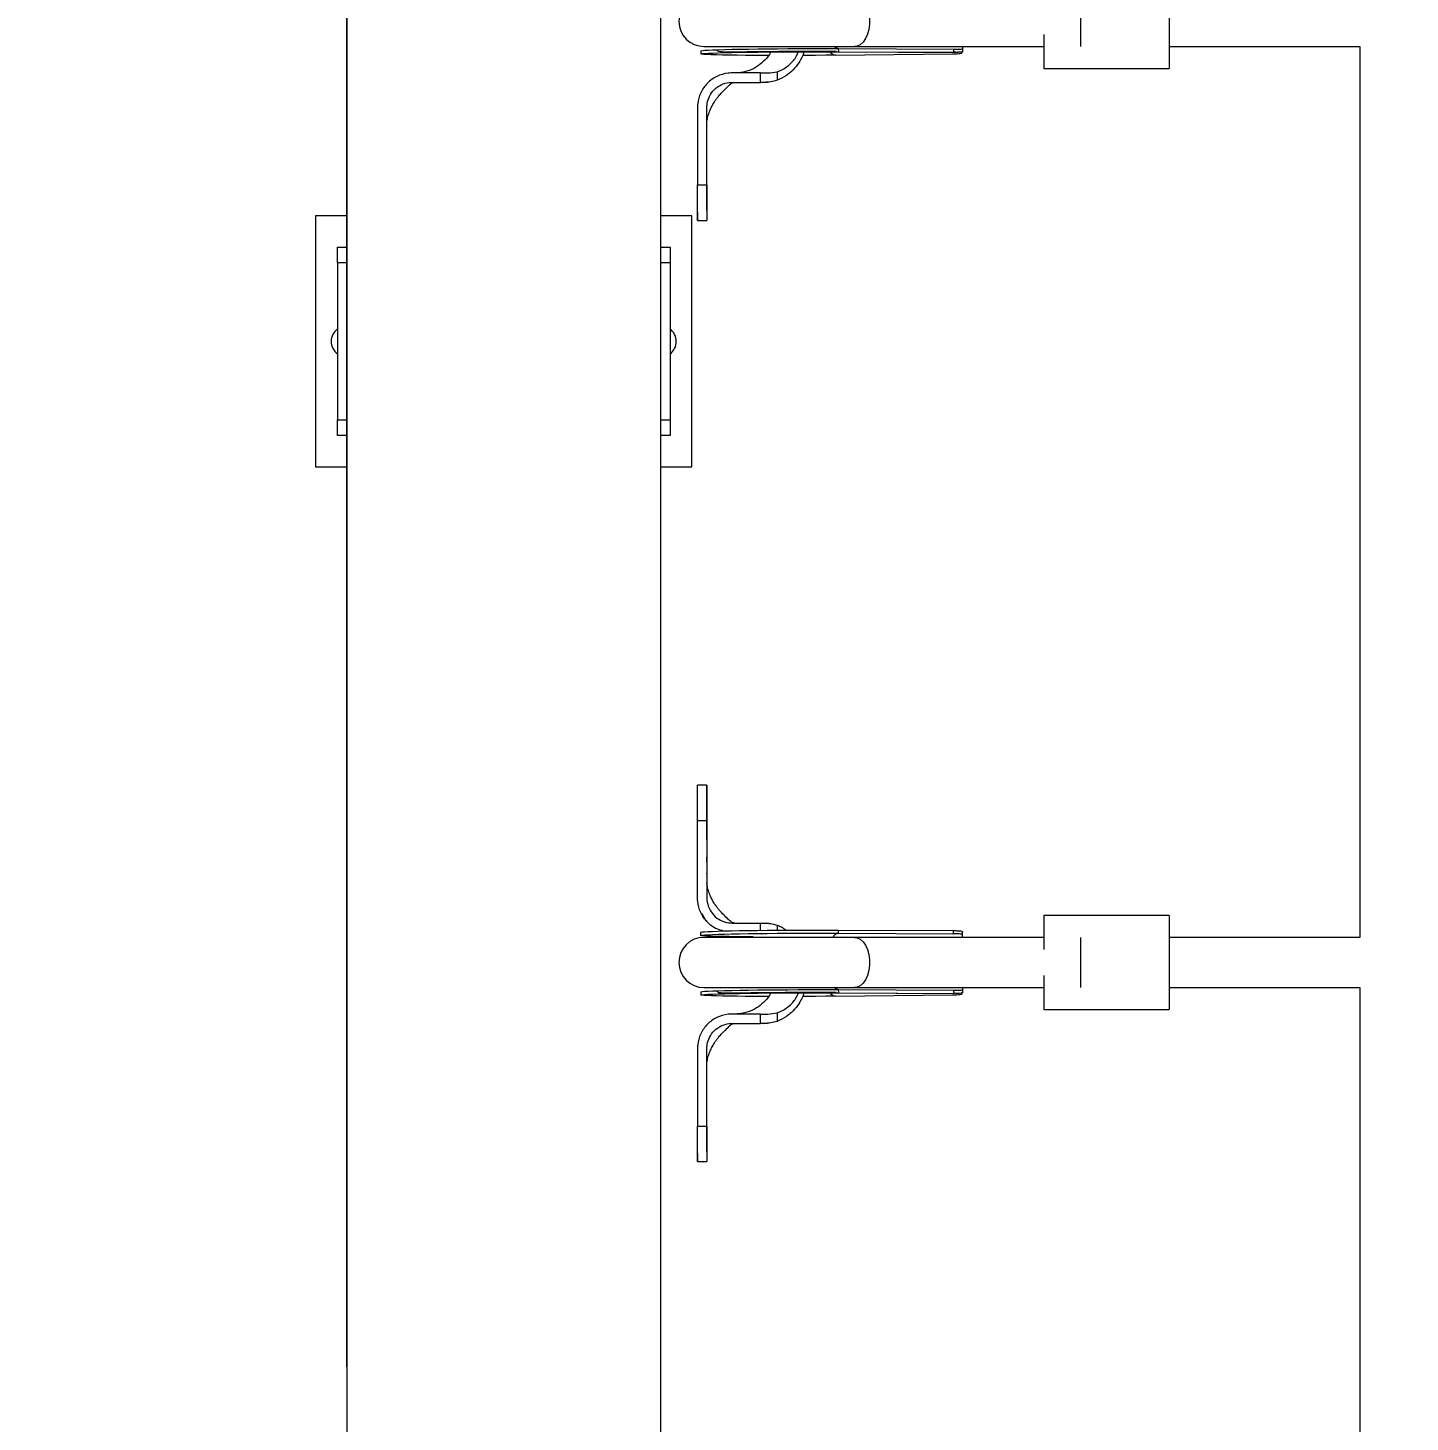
# Model space of a CAD drawing. Header units: millimetres. Extents: x -6879 to 7341, y -8047 to 7187.
# Drawn here: x -4537 to -4096.5, y 398.5 to 843 of the extents above; entities that cross this region are included whole.
import ezdxf

# ---------------------------------------------------------------- set-up
doc = ezdxf.new("R2010")
doc.units = ezdxf.units.MM
for name, color, linetype in [('DIKOM_ОБЪЕКТ', 7, 'Continuous'), ('DIKOM_РАЗМЕР_ЗОНА', 7, 'Continuous'), ('DIKOM_РАЗМЕР_ОБЪЕКТА', 7, 'Continuous')]:
    doc.layers.add(name, color=color, linetype=linetype)
doc.styles.add('style1', font='arial.ttf', dxfattribs={"width": 0.8})
doc.dimstyles.new('1-50', dxfattribs={"dimtxt": 300, "dimasz": 200, "dimexe": 100, "dimexo": 0, "dimgap": 100, "dimtad": 0, "dimdec": 0, "dimtxsty": 'style1', "dimcen": 0, "dimclrd": 7, "dimclre": 7, "dimadec": 1, "dimazin": 2, "dimtfac": 1, "dimtdec": 0, "dimtmove": 1, "dimatfit": 3, "dimfxl": 0, "dimlwd": 25, "dimlwe": 18, "dimarcsym": 0})

# ---------------------------------------------------------------- blocks, each defined once
blk = doc.blocks.new('*D20')
at = {"layer": 'Defpoints', "color": 0, "transparency": 16777216}
for p in [(-335.47, 4138.44), (-5198.79, -5966.88), (-1568.13, -5966.88)]:
    blk.add_point(p, dxfattribs=at)
at = {"layer": 'DIKOM_РАЗМЕР_ОБЪЕКТА', "color": 7, "lineweight": 18, "transparency": 16777216}
for p, q in [((-335.47, 4138.44), (-5298.79, 4138.44)), ((-1568.13, -5966.88), (-5298.79, -5966.88))]:
    blk.add_line(p, q, dxfattribs=at)
at = {"layer": 'DIKOM_РАЗМЕР_ОБЪЕКТА', "color": 7, "lineweight": 25, "transparency": 16777216}
for p, q in [((-5198.79, 3938.44), (-5198.79, -81.84)), ((-5198.79, -5766.88), (-5198.79, -1161.62))]:
    blk.add_line(p, q, dxfattribs=at)
at = {"layer": 'DIKOM_РАЗМЕР_ОБЪЕКТА', "color": 7, "transparency": 16777216}
for points in [[(-5232.12, 3938.44), (-5165.46, 3938.44), (-5198.79, 4138.44)], [(-5232.12, -5766.88), (-5165.46, -5766.88), (-5198.79, -5966.88)]]:
    blk.add_solid(points, dxfattribs=at)
at = {"layer": 'DIKOM_РАЗМЕР_ОБЪЕКТА', "color": 0, "transparency": 16777216, "insert": (-5198.79, -621.73), "char_height": 300, "attachment_point": 5, "rotation": 90, "style": 'style1'}
blk.add_mtext('10100', dxfattribs=at)
blk = doc.blocks.new('*D19')
at = {"layer": 'Defpoints', "color": 0, "transparency": 16777216}
for p in [(5624.04, 6094.27), (-4435.35, 2864.29), (5624.04, -2640.11)]:
    blk.add_point(p, dxfattribs=at)
at = {"layer": 'DIKOM_РАЗМЕР_ОБЪЕКТА', "color": 7, "lineweight": 18, "transparency": 16777216}
for p, q in [((-4435.35, 2864.29), (-4435.35, 6194.27)), ((5624.04, -2640.11), (5624.04, 6194.27))]:
    blk.add_line(p, q, dxfattribs=at)
at = {"layer": 'DIKOM_РАЗМЕР_ОБЪЕКТА', "color": 7, "lineweight": 25, "transparency": 16777216}
for p, q in [((-4235.35, 6094.27), (2113.67, 6094.27)), ((5424.04, 6094.27), (3193.46, 6094.27))]:
    blk.add_line(p, q, dxfattribs=at)
at = {"layer": 'DIKOM_РАЗМЕР_ОБЪЕКТА', "color": 7, "transparency": 16777216}
for points in [[(-4235.35, 6127.6), (-4235.35, 6060.94), (-4435.35, 6094.27)], [(5424.04, 6127.6), (5424.04, 6060.94), (5624.04, 6094.27)]]:
    blk.add_solid(points, dxfattribs=at)
at = {"layer": 'DIKOM_РАЗМЕР_ОБЪЕКТА', "color": 0, "transparency": 16777216, "insert": (2653.56, 6094.27), "char_height": 300, "attachment_point": 5, "style": 'style1'}
blk.add_mtext('10100', dxfattribs=at)
blk = doc.blocks.new('*D18')
at = {"layer": 'Defpoints', "color": 0, "transparency": 16777216}
for p in [(-342.29, 5666.7), (-6681.79, -8047.27), (-1651.48, -8047.27)]:
    blk.add_point(p, dxfattribs=at)
at = {"layer": 'DIKOM_РАЗМЕР_ЗОНА', "color": 7, "lineweight": 18, "transparency": 16777216}
for p, q in [((-342.29, 5666.7), (-6781.79, 5666.7)), ((-1651.48, -8047.27), (-6781.79, -8047.27))]:
    blk.add_line(p, q, dxfattribs=at)
at = {"layer": 'DIKOM_РАЗМЕР_ЗОНА', "color": 7, "lineweight": 25, "transparency": 16777216}
for p, q in [((-6681.79, 5466.7), (-6681.79, -340.84)), ((-6681.79, -7847.27), (-6681.79, -1420.62))]:
    blk.add_line(p, q, dxfattribs=at)
at = {"layer": 'DIKOM_РАЗМЕР_ЗОНА', "color": 7, "transparency": 16777216}
for points in [[(-6715.12, 5466.7), (-6648.46, 5466.7), (-6681.79, 5666.7)], [(-6715.12, -7847.27), (-6648.46, -7847.27), (-6681.79, -8047.27)]]:
    blk.add_solid(points, dxfattribs=at)
at = {"layer": 'DIKOM_РАЗМЕР_ЗОНА', "color": 0, "transparency": 16777216, "insert": (-6681.79, -880.73), "char_height": 300, "attachment_point": 5, "rotation": 90, "style": 'style1'}
blk.add_mtext('13700', dxfattribs=at)
blk = doc.blocks.new('*D17')
at = {"layer": 'Defpoints', "color": 0, "transparency": 16777216}
for p in [(-5935.35, 6990.27), (-5935.35, 998.27), (7340.79, -2830.86)]:
    blk.add_point(p, dxfattribs=at)
at = {"layer": 'DIKOM_РАЗМЕР_ЗОНА', "color": 7, "lineweight": 18, "transparency": 16777216}
for p, q in [((-5935.35, 998.27), (-5935.35, 7090.27)), ((7340.79, -2830.86), (7340.79, 7090.27))]:
    blk.add_line(p, q, dxfattribs=at)
at = {"layer": 'DIKOM_РАЗМЕР_ЗОНА', "color": 7, "lineweight": 25, "transparency": 16777216}
for p, q in [((-5735.35, 6990.27), (2016.67, 6990.27)), ((7140.79, 6990.27), (3096.46, 6990.27))]:
    blk.add_line(p, q, dxfattribs=at)
at = {"layer": 'DIKOM_РАЗМЕР_ЗОНА', "color": 7, "transparency": 16777216}
for points in [[(-5735.35, 7023.6), (-5735.35, 6956.94), (-5935.35, 6990.27)], [(7140.79, 7023.6), (7140.79, 6956.94), (7340.79, 6990.27)]]:
    blk.add_solid(points, dxfattribs=at)
at = {"layer": 'DIKOM_РАЗМЕР_ЗОНА', "color": 0, "transparency": 16777216, "insert": (2556.56, 6990.27), "char_height": 300, "attachment_point": 5, "style": 'style1'}
blk.add_mtext('13300', dxfattribs=at)

msp = doc.modelspace()

# ---------------------------------------------------------------- linework, layer by layer
at = {"layer": 'DIKOM_ОБЪЕКТ', "color": 7, "linetype": 'Continuous', "lineweight": 15}
for p, q in [((-4435.35, 1464.18), (-4435.35, 143.47)), ((-4335.35, 1464.18), (-4335.35, 164.18)), ((-4435.35, 416.18), (-4435.35, 962.18)), ((-4173.25, 860.06), (-4173.25, 830.06)), ((-4201.53, 853.06), (-4201.53, 837.06)), ((-4213.25, 840.91), (-4213.25, 830.06)), ((-4322.53, 835.67), (-4322.53, 834.67)), ((-4321.53, 837.06), (-4273.53, 837.06)), ((-4278.75, 836.38), (-4279.34, 836.54)), ((-4278.59, 835.38), (-4278.6, 836.38)), ((-4278.6, 836.38), (-4241.92, 836.2)), ((-4273.53, 837.06), (-4213.25, 837.06)), ((-4241.92, 835.2), (-4241.92, 836.2)), ((-4239.04, 835.58), (-4239.04, 836.63)), ((-4173.25, 837.06), (-4112.47, 837.06)), ((-4112.47, 837.06), (-4112.47, 553.06)), ((-4279.57, 834.3), (-4242.31, 834.73)), ((-4278.68, 835.38), (-4240.71, 835.19)), ((-4278.68, 835.38), (-4278.59, 835.38)), ((-4278.59, 835.38), (-4241.92, 835.2)), ((-4311.59, 828.61), (-4312.59, 828.61)), ((-4303.46, 828.61), (-4311.59, 828.61)), ((-4303.46, 825.61), (-4303.46, 828.61)), ((-4298.25, 829), (-4298.25, 826.28)), ((-4213.25, 830.06), (-4173.25, 830.06)), ((-4312.59, 825.61), (-4311.59, 825.61)), ((-4311.59, 825.61), (-4303.46, 825.61)), ((-4302.45, 825.63), (-4301.24, 825.66)), ((-4301.94, 825.65), (-4301.25, 825.7)), ((-4323.59, 817.61), (-4323.59, 792.9)), ((-4320.59, 792.9), (-4320.59, 817.6)), ((-4323.59, 792.9), (-4320.59, 792.9)), ((-4320.59, 788.75), (-4320.59, 781.63)), ((-4445.35, 783.05), (-4445.35, 703.05)), ((-4435.35, 783.05), (-4445.35, 783.05)), ((-4325.35, 783.05), (-4335.35, 783.05)), ((-4325.35, 703.05), (-4325.35, 783.05)), ((-4323.59, 781.61), (-4320.59, 781.61)), ((-4438.35, 773.05), (-4435.35, 773.05)), ((-4438.35, 768.05), (-4438.35, 773.05)), ((-4335.35, 773.05), (-4332.35, 773.05)), ((-4332.35, 773.05), (-4332.35, 768.05)), ((-4435.35, 768.05), (-4438.35, 768.05)), ((-4438.35, 768.05), (-4438.35, 718.05)), ((-4332.35, 768.05), (-4335.35, 768.05)), ((-4332.35, 768.05), (-4332.35, 718.05)), ((-4438.35, 718.05), (-4435.35, 718.05)), ((-4438.35, 713.05), (-4438.35, 718.05)), ((-4335.35, 718.05), (-4332.35, 718.05)), ((-4332.35, 718.05), (-4332.35, 713.05)), ((-4435.35, 713.05), (-4438.35, 713.05)), ((-4332.35, 713.05), (-4335.35, 713.05)), ((-4445.35, 703.05), (-4435.35, 703.05)), ((-4335.35, 703.05), (-4325.35, 703.05)), ((-4320.59, 601.61), (-4323.59, 601.61)), ((-4320.59, 596.33), (-4320.59, 601.61)), ((-4323.59, 565.61), (-4323.59, 590.33)), ((-4323.59, 590.33), (-4320.59, 590.33)), ((-4320.59, 590.33), (-4320.59, 565.61)), ((-4322.34, 560.64), (-4321.3, 558.88)), ((-4173.25, 560.06), (-4213.25, 560.06)), ((-4213.25, 560.06), (-4213.25, 549.21)), ((-4173.25, 560.06), (-4173.25, 530.06)), ((-4321.38, 559), (-4320.63, 558.18)), ((-4312.59, 557.61), (-4311.59, 557.61)), ((-4311.59, 557.61), (-4303.46, 557.61)), ((-4303.46, 555.29), (-4303.46, 557.61)), ((-4300.82, 557.52), (-4301.52, 557.55)), ((-4298.25, 556.95), (-4298.25, 555.34)), ((-4322.61, 554.67), (-4322.6, 553.67)), ((-4273.53, 553.06), (-4321.53, 553.06)), ((-4278.67, 554.38), (-4278.67, 555.38)), ((-4278.67, 555.38), (-4241.99, 555.19)), ((-4278.67, 554.38), (-4241.99, 554.19)), ((-4213.25, 553.06), (-4273.53, 553.06)), ((-4241.99, 554.19), (-4241.99, 555.19)), ((-4239.11, 553.61), (-4239.11, 554.66)), ((-4201.53, 553.06), (-4201.53, 537.06)), ((-4112.47, 553.06), (-4173.25, 553.06)), ((-4213.25, 540.91), (-4213.25, 530.06)), ((-4322.53, 535.67), (-4322.53, 534.67)), ((-4321.53, 537.06), (-4273.53, 537.06)), ((-4279.57, 534.3), (-4242.31, 534.73)), ((-4278.75, 536.38), (-4279.34, 536.54)), ((-4278.68, 535.38), (-4240.71, 535.19)), ((-4278.68, 535.38), (-4278.59, 535.38)), ((-4278.59, 535.38), (-4278.6, 536.38)), ((-4278.6, 536.38), (-4241.92, 536.2)), ((-4278.59, 535.38), (-4241.92, 535.2)), ((-4273.53, 537.06), (-4213.25, 537.06)), ((-4241.92, 535.2), (-4241.92, 536.2)), ((-4239.04, 535.58), (-4239.04, 536.63)), ((-4173.25, 537.06), (-4112.47, 537.06)), ((-4112.47, 537.06), (-4112.47, 253.06)), ((-4298.25, 529), (-4298.25, 526.28)), ((-4213.25, 530.06), (-4173.25, 530.06)), ((-4311.59, 528.61), (-4312.59, 528.61)), ((-4312.59, 525.61), (-4311.59, 525.61)), ((-4303.46, 528.61), (-4311.59, 528.61)), ((-4311.59, 525.61), (-4303.46, 525.61)), ((-4303.46, 525.61), (-4303.46, 528.61)), ((-4302.45, 525.63), (-4301.24, 525.66)), ((-4301.94, 525.65), (-4301.25, 525.7)), ((-4323.59, 517.61), (-4323.59, 492.9)), ((-4320.59, 492.9), (-4320.59, 517.6)), ((-4323.59, 492.9), (-4320.59, 492.9)), ((-4320.59, 488.75), (-4320.59, 481.63)), ((-4323.59, 481.61), (-4320.59, 481.61)), ((-4435.35, 416.18), (-4435.35, 389.18))]:
    msp.add_line(p, q, dxfattribs=at)
at = {"layer": 'DIKOM_ОБЪЕКТ', "color": 7, "linetype": 'Continuous', "lineweight": 15, "flags": 128}
for points in [[(-4273.53, 853.06), (-4272.75, 852.95), (-4271.75, 852.49), (-4270.84, 851.68), (-4270.05, 850.56), (-4269.42, 849.18), (-4268.98, 847.61), (-4268.76, 845.92), (-4268.76, 844.19), (-4268.98, 842.5), (-4269.42, 840.93), (-4270.05, 839.56), (-4270.84, 838.44), (-4271.75, 837.63), (-4272.75, 837.16), (-4273.53, 837.06)], [(-4322.53, 835.67), (-4322.46, 835.72), (-4322.04, 835.78), (-4321.28, 835.85), (-4320.18, 835.91), (-4318.74, 835.97), (-4316.99, 836.03), (-4314.96, 836.09), (-4312.65, 836.15), (-4310.1, 836.2), (-4307.33, 836.24), (-4304.39, 836.28), (-4301.29, 836.32), (-4298.09, 836.35), (-4294.81, 836.37), (-4291.49, 836.39), (-4288.17, 836.4), (-4284.89, 836.4), (-4281.69, 836.39), (-4278.6, 836.38)], [(-4279.34, 836.54), (-4279.35, 836.54), (-4280.05, 837.06)], [(-4301.06, 834.19), (-4302.3, 834.2), (-4305.35, 834.21), (-4308.24, 834.23), (-4310.94, 834.26), (-4313.41, 834.29), (-4315.64, 834.33), (-4317.58, 834.37), (-4319.23, 834.42), (-4320.56, 834.47), (-4321.56, 834.53), (-4322.21, 834.59), (-4322.51, 834.65), (-4322.45, 834.72), (-4322.04, 834.78), (-4321.28, 834.85), (-4320.17, 834.91), (-4318.74, 834.97), (-4316.99, 835.03), (-4314.95, 835.09), (-4312.64, 835.15), (-4310.09, 835.2), (-4307.33, 835.24), (-4304.38, 835.28), (-4301.29, 835.32), (-4298.08, 835.35), (-4294.8, 835.37), (-4291.48, 835.39), (-4288.17, 835.4), (-4284.89, 835.4), (-4281.68, 835.39), (-4278.59, 835.38), (-4278.59, 835.38)], [(-4279.57, 834.3), (-4282.7, 834.26), (-4285.93, 834.23), (-4289.23, 834.21), (-4290.06, 834.21)], [(-4322.61, 554.67), (-4322.53, 554.71), (-4322.12, 554.78), (-4321.35, 554.84), (-4320.25, 554.91), (-4318.82, 554.97), (-4317.07, 555.03), (-4315.03, 555.09), (-4312.72, 555.14), (-4310.17, 555.19), (-4307.41, 555.24), (-4304.46, 555.28), (-4301.37, 555.31), (-4298.16, 555.34), (-4294.88, 555.37), (-4291.56, 555.38), (-4288.24, 555.39), (-4284.96, 555.39), (-4281.76, 555.39), (-4278.67, 555.38)], [(-4305.9, 553.21), (-4308.31, 553.23), (-4311.01, 553.25), (-4313.49, 553.29), (-4315.71, 553.33), (-4317.66, 553.37), (-4319.31, 553.42), (-4320.64, 553.47), (-4321.63, 553.53), (-4322.28, 553.59), (-4322.58, 553.65), (-4322.53, 553.71), (-4322.11, 553.78), (-4321.35, 553.84), (-4320.25, 553.91), (-4318.81, 553.97), (-4317.07, 554.03), (-4315.03, 554.09), (-4312.72, 554.14), (-4310.17, 554.19), (-4307.4, 554.24), (-4304.46, 554.28), (-4301.36, 554.31), (-4298.16, 554.34), (-4294.88, 554.37), (-4291.56, 554.38), (-4288.24, 554.39), (-4284.96, 554.39), (-4281.76, 554.39), (-4278.67, 554.38)], [(-4273.53, 553.06), (-4272.75, 552.95), (-4271.75, 552.49), (-4270.84, 551.68), (-4270.05, 550.56), (-4269.42, 549.18), (-4268.98, 547.61), (-4268.76, 545.92), (-4268.76, 544.19), (-4268.98, 542.5), (-4269.42, 540.93), (-4270.05, 539.56), (-4270.84, 538.44), (-4271.75, 537.63), (-4272.75, 537.16), (-4273.53, 537.06)], [(-4322.53, 535.67), (-4322.46, 535.72), (-4322.04, 535.78), (-4321.28, 535.85), (-4320.18, 535.91), (-4318.74, 535.97), (-4316.99, 536.03), (-4314.96, 536.09), (-4312.65, 536.15), (-4310.1, 536.2), (-4307.33, 536.24), (-4304.39, 536.28), (-4301.29, 536.32), (-4298.09, 536.35), (-4294.81, 536.37), (-4291.49, 536.39), (-4288.17, 536.4), (-4284.89, 536.4), (-4281.69, 536.39), (-4278.6, 536.38)], [(-4301.06, 534.19), (-4302.3, 534.2), (-4305.35, 534.21), (-4308.24, 534.23), (-4310.94, 534.26), (-4313.41, 534.29), (-4315.64, 534.33), (-4317.58, 534.37), (-4319.23, 534.42), (-4320.56, 534.47), (-4321.56, 534.53), (-4322.21, 534.59), (-4322.51, 534.65), (-4322.45, 534.72), (-4322.04, 534.78), (-4321.28, 534.85), (-4320.17, 534.91), (-4318.74, 534.97), (-4316.99, 535.03), (-4314.95, 535.09), (-4312.64, 535.15), (-4310.09, 535.2), (-4307.33, 535.24), (-4304.38, 535.28), (-4301.29, 535.32), (-4298.08, 535.35), (-4294.8, 535.37), (-4291.48, 535.39), (-4288.17, 535.4), (-4284.89, 535.4), (-4281.68, 535.39), (-4278.59, 535.38), (-4278.59, 535.38)], [(-4279.57, 534.3), (-4282.7, 534.26), (-4285.93, 534.23), (-4289.23, 534.21), (-4290.06, 534.21)], [(-4279.34, 536.54), (-4279.35, 536.54), (-4280.05, 537.06)]]:
    msp.add_lwpolyline(points, dxfattribs=at)
at = {"layer": 'DIKOM_ОБЪЕКТ', "color": 7, "linetype": 'Continuous', "lineweight": 15}
for centre, radius, start, end in [((-4321.53, 845.06), 8, 90, 270), ((-4279.15, 836.97), 2.71, 212.9019, 261.0586), ((-4435.35, 743.05), 5, 126.8699, 180), ((-4335.35, 743.05), 5, 0, 53.1301), ((-4435.35, 743.05), 5, 180, 233.1301), ((-4335.35, 743.05), 5, 306.8699, 0), ((-4321.53, 545.06), 8, 90, 270), ((-4278.19, 551.79), 2.63, 100.4208, 151.2065), ((-4279.15, 536.97), 2.71, 212.8947, 261.0659)]:
    msp.add_arc(centre, radius, start, end, dxfattribs=at)
for points, knots in [([(-4317.29, 835.77), (-4317.24, 835.73), (-4317.09, 835.58), (-4316.35, 835.44), (-4314.97, 835.35), (-4313.2, 835.32), (-4311.37, 835.34), (-4309.52, 835.37), (-4307.62, 835.41), (-4305.21, 835.44), (-4302.23, 835.48), (-4298.65, 835.51), (-4294.86, 835.54), (-4291.03, 835.56), (-4287.27, 835.57), (-4283.31, 835.57), (-4280.74, 835.56), (-4279.41, 835.55)], [0, 0, 0, 0, 0.037946, 0.115614, 0.188282, 0.255416, 0.316584, 0.355562, 0.402641, 0.459288, 0.525494, 0.601257, 0.686581, 0.75687, 0.832541, 0.913588, 1, 1, 1, 1]), ([(-4241.92, 836.2), (-4241.44, 836.19), (-4240.47, 836.18), (-4239.48, 836.2), (-4239.02, 836.39), (-4239, 836.7), (-4239.18, 837), (-4239.21, 837.06)], [0, 0, 0, 0, 0.241039, 0.482115, 0.71995, 0.946033, 1, 1, 1, 1]), ([(-4300.16, 835.5), (-4300.21, 835.38), (-4300.63, 834.39), (-4301.96, 832.78), (-4304.11, 830.84), (-4306.77, 829.41), (-4309.27, 828.75), (-4310.93, 828.62), (-4311.54, 828.61), (-4311.61, 828.61)], [0, 0, 0, 0, 0.027391, 0.230275, 0.436879, 0.646458, 0.868905, 0.985344, 1, 1, 1, 1]), ([(-4289.54, 835.56), (-4289.7, 835.1), (-4290.13, 833.79), (-4291.3, 831.76), (-4293.04, 829.57), (-4295.33, 827.57), (-4297.22, 826.73), (-4298.25, 826.28)], [0, 0, 0, 0, 0.110477, 0.312477, 0.528782, 0.744893, 1, 1, 1, 1]), ([(-4298.25, 829), (-4297.67, 829.21), (-4296.08, 829.78), (-4293.8, 831.58), (-4292.03, 833.66), (-4291.52, 835.18), (-4291.4, 835.56)], [0, 0, 0, 0, 0.189087, 0.516315, 0.879231, 1, 1, 1, 1]), ([(-4242.31, 834.73), (-4241.81, 834.74), (-4240.81, 834.75), (-4239.77, 834.82), (-4239.23, 834.98), (-4239.25, 835.26), (-4239.26, 835.36)], [0, 0, 0, 0, 0.282224, 0.564496, 0.843715, 1, 1, 1, 1]), ([(-4239.1, 835.58), (-4239.09, 835.49), (-4239.09, 835.27), (-4239.65, 835.2), (-4240.61, 835.19), (-4241.5, 835.19), (-4241.92, 835.2)], [0, 0, 0, 0, 0.189173, 0.46509, 0.746926, 1, 1, 1, 1]), ([(-4312.59, 828.61), (-4312.68, 828.61), (-4313.1, 828.61), (-4314.76, 828.49), (-4317.51, 827.69), (-4320.56, 825.5), (-4322.72, 822.42), (-4323.53, 819.61), (-4323.58, 818), (-4323.59, 817.61)], [0, 0, 0, 0, 0.014799, 0.074105, 0.288775, 0.503464, 0.718041, 0.933084, 1, 1, 1, 1]), ([(-4303.46, 828.61), (-4303.37, 828.61), (-4302.95, 828.61), (-4302.18, 828.62), (-4300.51, 828.58), (-4299.21, 828.82), (-4298.25, 829)], [0, 0, 0, 0, 0.048501, 0.242297, 0.436099, 1, 1, 1, 1]), ([(-4320.59, 812.64), (-4320.58, 812.96), (-4320.55, 813.56), (-4320.2, 815.09), (-4319.65, 816.64), (-4318.94, 818.15), (-4318.21, 819.39), (-4317.44, 820.5), (-4316.71, 821.45), (-4315.76, 822.5), (-4314.62, 823.56), (-4313.74, 824.47), (-4313.03, 825.13), (-4312.58, 825.44), (-4312.38, 825.52), (-4312.33, 825.53), (-4312.3, 825.55), (-4312.28, 825.55), (-4312.25, 825.57), (-4312.16, 825.59), (-4312.15, 825.59), (-4312.05, 825.61), (-4312.01, 825.61), (-4311.69, 825.62), (-4311.29, 825.61), (-4310.94, 825.61)], [0, 0, 0, 0, 0.124108, 0.238099, 0.339914, 0.425649, 0.508332, 0.5579, 0.611275, 0.676138, 0.757218, 0.823995, 0.864586, 0.883786, 0.887177, 0.888507, 0.889672, 0.890777, 0.891899, 0.894482, 0.911792, 0.925076, 0.932809, 0.941954, 1, 1, 1, 1]), ([(-4320.59, 817.6), (-4320.59, 817.69), (-4320.59, 818.15), (-4320.46, 819.36), (-4319.84, 821.3), (-4318.34, 823.4), (-4316.1, 824.97), (-4314.06, 825.56), (-4312.88, 825.6), (-4312.59, 825.61)], [0, 0, 0, 0, 0.0220776, 0.1106188, 0.2890249, 0.5028884, 0.7177304, 0.9318422, 1, 1, 1, 1]), ([(-4302.38, 825.61), (-4302.47, 825.61), (-4302.83, 825.61), (-4303.19, 825.61), (-4303.46, 825.61)], [0, 0, 0, 0, 0.256261, 1, 1, 1, 1]), ([(-4298.25, 826.28), (-4298.9, 826.09), (-4300.24, 825.69), (-4301.65, 825.64), (-4302.37, 825.61)], [0, 0, 0, 0, 0.491569, 1, 1, 1, 1]), ([(-4320.58, 812.18), (-4320.58, 812.25), (-4320.58, 812.38), (-4320.58, 812.52), (-4320.58, 812.58)], [0, 0, 0, 0, 0.498351, 1, 1, 1, 1]), ([(-4320.59, 792.24), (-4320.59, 793.18), (-4320.59, 795.13), (-4320.59, 797.63), (-4320.59, 798.93)], [0, 0, 0, 0, 0.4775545, 1, 1, 1, 1]), ([(-4323.59, 784.13), (-4323.59, 783.66), (-4323.59, 782.67), (-4323.59, 781.84), (-4323.59, 781.52), (-4323.59, 781.77), (-4323.59, 782.6), (-4323.59, 783.95), (-4323.6, 785.82), (-4323.59, 788), (-4323.59, 790.38), (-4323.59, 792.05), (-4323.59, 792.9)], [0, 0, 0, 0, 0.097886, 0.203099, 0.30535, 0.410564, 0.512814, 0.61803, 0.72028, 0.825496, 0.911867, 1, 1, 1, 1]), ([(-4320.59, 784.72), (-4320.59, 785.63), (-4320.6, 788.76), (-4320.59, 791.9), (-4320.59, 794.12)], [0, 0, 0, 0, 0.291654, 1, 1, 1, 1]), ([(-4320.59, 792.9), (-4320.59, 792.81), (-4320.59, 792.4), (-4320.59, 790.68), (-4320.59, 788.27), (-4320.59, 785.73), (-4320.59, 783.89), (-4320.59, 782.56), (-4320.59, 781.75), (-4320.59, 781.67), (-4320.59, 781.63)], [0, 0, 0, 0, 0.012373, 0.06189, 0.261122, 0.409635, 0.562453, 0.710965, 0.863782, 1, 1, 1, 1]), ([(-4323.59, 590.33), (-4323.59, 590.41), (-4323.59, 590.79), (-4323.59, 592.37), (-4323.59, 594.68), (-4323.59, 597.2), (-4323.59, 599.1), (-4323.59, 600.53), (-4323.59, 601.35), (-4323.59, 601.7), (-4323.59, 601.6), (-4323.59, 601.6)], [0, 0, 0, 0, 0.011392, 0.056971, 0.240204, 0.388695, 0.541489, 0.689978, 0.842775, 0.991262, 1, 1, 1, 1]), ([(-4320.59, 601.59), (-4320.59, 601.6), (-4320.59, 601.69), (-4320.59, 601.34), (-4320.59, 600.48), (-4320.59, 599.04), (-4320.59, 597.11), (-4320.59, 594.34), (-4320.59, 591.84), (-4320.59, 590.33)], [0, 0, 0, 0, 0.012296, 0.165144, 0.313686, 0.466533, 0.615072, 0.76792, 1, 1, 1, 1]), ([(-4320.59, 593.34), (-4320.59, 593.96), (-4320.59, 595.17), (-4320.59, 595.95), (-4320.59, 596.33)], [0, 0, 0, 0, 0.507945, 1, 1, 1, 1]), ([(-4320.59, 588.74), (-4320.59, 590.04), (-4320.59, 592.53), (-4320.59, 594.86), (-4320.59, 595.98)], [0, 0, 0, 0, 0.52184, 1, 1, 1, 1]), ([(-4320.59, 584.01), (-4320.59, 585.32), (-4320.59, 587.83), (-4320.59, 589.79), (-4320.59, 590.72)], [0, 0, 0, 0, 0.522533, 1, 1, 1, 1]), ([(-4320.59, 577.16), (-4320.59, 577.15), (-4320.59, 577.08), (-4320.59, 577.48), (-4320.59, 578.03), (-4320.59, 578.54), (-4320.59, 578.63)], [0, 0, 0, 0, 0.106437, 0.508273, 0.910125, 1, 1, 1, 1]), ([(-4320.58, 573.27), (-4320.58, 573.32), (-4320.58, 573.42), (-4320.58, 573.52), (-4320.58, 573.57)], [0, 0, 0, 0, 0.499806, 1, 1, 1, 1]), ([(-4311.77, 557.61), (-4311.87, 557.61), (-4312.04, 557.61), (-4312.09, 557.63), (-4312.14, 557.63), (-4312.22, 557.65), (-4312.25, 557.66), (-4312.28, 557.67), (-4312.31, 557.69), (-4312.38, 557.71), (-4312.62, 557.8), (-4313.32, 558.34), (-4314.23, 559.25), (-4315.49, 560.44), (-4316.5, 561.53), (-4317.21, 562.41), (-4317.87, 563.33), (-4318.57, 564.43), (-4319.34, 565.85), (-4320.05, 567.6), (-4320.53, 569.42), (-4320.57, 570.12), (-4320.59, 570.48)], [0, 0, 0, 0, 0.018195, 0.034399, 0.052858, 0.056721, 0.058314, 0.059791, 0.06126, 0.062954, 0.067435, 0.091975, 0.171072, 0.268638, 0.337573, 0.396375, 0.442786, 0.502186, 0.593501, 0.710963, 0.847912, 1, 1, 1, 1]), ([(-4315.2, 555.08), (-4315.96, 555.26), (-4317.93, 555.72), (-4320.59, 557.79), (-4322.74, 560.85), (-4323.53, 563.65), (-4323.58, 565.25), (-4323.59, 565.61)], [0, 0, 0, 0, 0.1601891, 0.4156133, 0.6699181, 0.9243056, 1, 1, 1, 1]), ([(-4320.59, 565.61), (-4320.59, 565.39), (-4320.56, 564.27), (-4320.03, 562.28), (-4318.51, 560.01), (-4316.33, 558.37), (-4314.22, 557.68), (-4312.96, 557.63), (-4312.59, 557.61)], [0, 0, 0, 0, 0.054127, 0.268334, 0.482541, 0.697299, 0.912, 1, 1, 1, 1]), ([(-4321.18, 558.73), (-4321.13, 558.68), (-4321.04, 558.57), (-4320.94, 558.45), (-4320.89, 558.39)], [0, 0, 0, 0, 0.4998155, 1, 1, 1, 1]), ([(-4303.46, 557.61), (-4303.36, 557.61), (-4303, 557.61), (-4302.64, 557.61), (-4302.38, 557.61)], [0, 0, 0, 0, 0.256578, 1, 1, 1, 1]), ([(-4302.38, 557.61), (-4301.68, 557.59), (-4300.27, 557.54), (-4298.93, 557.15), (-4298.25, 556.95)], [0, 0, 0, 0, 0.492157, 1, 1, 1, 1]), ([(-4298.25, 556.95), (-4297.8, 556.79), (-4296.78, 556.41), (-4295.92, 555.74), (-4295.44, 555.36)], [0, 0, 0, 0, 0.433516, 1, 1, 1, 1]), ([(-4241.99, 555.19), (-4241.51, 555.19), (-4240.54, 555.19), (-4239.57, 555.12), (-4239.11, 554.98), (-4239.16, 554.73), (-4239.17, 554.66)], [0, 0, 0, 0, 0.295006, 0.590092, 0.881908, 1, 1, 1, 1]), ([(-4239.31, 553.09), (-4239.25, 553.2), (-4239.04, 553.6), (-4239.13, 553.93), (-4239.67, 554.14), (-4240.63, 554.19), (-4241.54, 554.19), (-4241.99, 554.19)], [0, 0, 0, 0, 0.09989, 0.334585, 0.554528, 0.779423, 1, 1, 1, 1]), ([(-4317.29, 535.77), (-4317.24, 535.73), (-4317.09, 535.58), (-4316.35, 535.44), (-4314.97, 535.35), (-4313.2, 535.32), (-4311.37, 535.34), (-4309.52, 535.37), (-4307.62, 535.41), (-4305.21, 535.44), (-4302.23, 535.48), (-4298.65, 535.51), (-4294.86, 535.54), (-4291.03, 535.56), (-4287.27, 535.57), (-4283.31, 535.57), (-4280.74, 535.56), (-4279.41, 535.55)], [0, 0, 0, 0, 0.0379464, 0.1156141, 0.1882818, 0.2554158, 0.3165844, 0.3555623, 0.4026411, 0.4592878, 0.5254946, 0.6012573, 0.6865807, 0.7568705, 0.8325406, 0.9135876, 1, 1, 1, 1]), ([(-4300.16, 535.5), (-4300.21, 535.38), (-4300.63, 534.39), (-4301.96, 532.78), (-4304.11, 530.84), (-4306.77, 529.41), (-4309.27, 528.75), (-4310.93, 528.62), (-4311.54, 528.61), (-4311.61, 528.61)], [0, 0, 0, 0, 0.027383, 0.230275, 0.436881, 0.646456, 0.868904, 0.985344, 1, 1, 1, 1]), ([(-4289.54, 535.56), (-4289.7, 535.1), (-4290.13, 533.79), (-4291.3, 531.76), (-4293.04, 529.57), (-4295.33, 527.57), (-4297.22, 526.73), (-4298.25, 526.28)], [0, 0, 0, 0, 0.11047, 0.312471, 0.528785, 0.744891, 1, 1, 1, 1]), ([(-4298.25, 529), (-4297.67, 529.21), (-4296.08, 529.78), (-4293.8, 531.58), (-4292.03, 533.66), (-4291.52, 535.18), (-4291.4, 535.56)], [0, 0, 0, 0, 0.1890813, 0.5163142, 0.8792203, 1, 1, 1, 1]), ([(-4242.31, 534.73), (-4241.81, 534.74), (-4240.81, 534.75), (-4239.77, 534.82), (-4239.23, 534.98), (-4239.25, 535.26), (-4239.26, 535.36)], [0, 0, 0, 0, 0.282223, 0.564497, 0.843715, 1, 1, 1, 1]), ([(-4241.92, 536.2), (-4241.44, 536.19), (-4240.47, 536.18), (-4239.48, 536.2), (-4239.02, 536.39), (-4239, 536.7), (-4239.18, 537), (-4239.21, 537.06)], [0, 0, 0, 0, 0.24104, 0.482117, 0.719953, 0.946033, 1, 1, 1, 1]), ([(-4239.1, 535.58), (-4239.09, 535.49), (-4239.09, 535.27), (-4239.65, 535.2), (-4240.61, 535.19), (-4241.5, 535.19), (-4241.92, 535.2)], [0, 0, 0, 0, 0.189169, 0.465087, 0.746925, 1, 1, 1, 1]), ([(-4303.46, 528.61), (-4303.37, 528.61), (-4302.95, 528.61), (-4302.18, 528.62), (-4300.51, 528.58), (-4299.21, 528.82), (-4298.25, 529)], [0, 0, 0, 0, 0.048501, 0.242297, 0.436099, 1, 1, 1, 1]), ([(-4312.59, 528.61), (-4312.68, 528.61), (-4313.1, 528.61), (-4314.76, 528.49), (-4317.51, 527.69), (-4320.56, 525.5), (-4322.72, 522.42), (-4323.53, 519.61), (-4323.58, 518), (-4323.59, 517.61)], [0, 0, 0, 0, 0.014799, 0.074105, 0.288776, 0.503469, 0.718047, 0.93309, 1, 1, 1, 1]), ([(-4320.59, 512.64), (-4320.58, 512.96), (-4320.55, 513.56), (-4320.2, 515.09), (-4319.65, 516.64), (-4318.94, 518.15), (-4318.21, 519.39), (-4317.44, 520.5), (-4316.71, 521.45), (-4315.76, 522.5), (-4314.62, 523.56), (-4313.74, 524.47), (-4313.03, 525.13), (-4312.58, 525.44), (-4312.38, 525.52), (-4312.33, 525.53), (-4312.3, 525.55), (-4312.28, 525.55), (-4312.25, 525.57), (-4312.16, 525.59), (-4312.15, 525.59), (-4312.05, 525.61), (-4312.01, 525.61), (-4311.69, 525.62), (-4311.29, 525.61), (-4310.94, 525.61)], [0, 0, 0, 0, 0.124109, 0.238102, 0.339915, 0.425651, 0.50833, 0.557898, 0.611275, 0.676138, 0.757218, 0.823996, 0.864583, 0.883786, 0.887177, 0.888508, 0.889673, 0.890776, 0.891898, 0.89448, 0.911792, 0.925076, 0.932809, 0.941954, 1, 1, 1, 1]), ([(-4320.59, 517.6), (-4320.59, 517.69), (-4320.59, 518.15), (-4320.46, 519.36), (-4319.84, 521.3), (-4318.34, 523.4), (-4316.1, 524.97), (-4314.06, 525.56), (-4312.88, 525.6), (-4312.59, 525.61)], [0, 0, 0, 0, 0.022087, 0.110618, 0.289023, 0.502892, 0.717733, 0.931843, 1, 1, 1, 1]), ([(-4302.38, 525.61), (-4302.47, 525.61), (-4302.83, 525.61), (-4303.19, 525.61), (-4303.46, 525.61)], [0, 0, 0, 0, 0.256261, 1, 1, 1, 1]), ([(-4298.25, 526.28), (-4298.9, 526.09), (-4300.24, 525.69), (-4301.65, 525.64), (-4302.37, 525.61)], [0, 0, 0, 0, 0.491574, 1, 1, 1, 1]), ([(-4320.58, 512.18), (-4320.58, 512.25), (-4320.58, 512.38), (-4320.58, 512.52), (-4320.58, 512.58)], [0, 0, 0, 0, 0.498379, 1, 1, 1, 1]), ([(-4320.59, 492.24), (-4320.59, 493.18), (-4320.59, 495.13), (-4320.59, 497.63), (-4320.59, 498.93)], [0, 0, 0, 0, 0.4775545, 1, 1, 1, 1]), ([(-4320.59, 484.72), (-4320.59, 485.63), (-4320.6, 488.76), (-4320.59, 491.9), (-4320.59, 494.12)], [0, 0, 0, 0, 0.291645, 1, 1, 1, 1]), ([(-4323.59, 484.13), (-4323.59, 483.66), (-4323.59, 482.67), (-4323.59, 481.84), (-4323.59, 481.52), (-4323.59, 481.77), (-4323.59, 482.6), (-4323.59, 483.95), (-4323.6, 485.82), (-4323.59, 488), (-4323.59, 490.38), (-4323.59, 492.05), (-4323.59, 492.9)], [0, 0, 0, 0, 0.097883, 0.203099, 0.305347, 0.410564, 0.512813, 0.618029, 0.720279, 0.825495, 0.911866, 1, 1, 1, 1]), ([(-4320.59, 492.9), (-4320.59, 492.81), (-4320.59, 492.4), (-4320.59, 490.68), (-4320.59, 488.27), (-4320.59, 485.73), (-4320.59, 483.89), (-4320.59, 482.56), (-4320.59, 481.75), (-4320.59, 481.67), (-4320.59, 481.63)], [0, 0, 0, 0, 0.012377, 0.06189, 0.261122, 0.409634, 0.562453, 0.710962, 0.863783, 1, 1, 1, 1])]:
    msp.add_open_spline(points, degree=3, knots=knots, dxfattribs=at)

# ---------------------------------------------------------------- dimensions: what is measured, and where the dimension line sits
at = {"layer": 'DIKOM_РАЗМЕР_ЗОНА'}
dim = msp.add_linear_dim(base=(-5935.35, 6990.27), p1=(7340.79, -2830.86), p2=(-5935.35, 998.27), text='13300', dimstyle='1-50', override={"dimscale": 1, "dimtix": 0, "dimtofl": 1, "dimtmove": 1, "dimatfit": 3}, dxfattribs=at)
dim.commit()
dim.dimension.update_dxf_attribs({"geometry": '*D17', "text_midpoint": (2556.56, 6990.27), "dimtype": 160})
dim = msp.add_linear_dim(base=(-6681.79, -8047.27), p1=(-342.29, 5666.7), p2=(-1651.48, -8047.27), angle=270, text='13700', dimstyle='1-50', override={"dimscale": 1, "dimtix": 0, "dimtofl": 1, "dimtmove": 1, "dimatfit": 3}, dxfattribs=at)
dim.commit()
dim.dimension.update_dxf_attribs({"geometry": '*D18', "text_midpoint": (-6681.79, -880.73), "dimtype": 160})
at = {"layer": 'DIKOM_РАЗМЕР_ОБЪЕКТА'}
dim = msp.add_linear_dim(base=(5624.04, 6094.27), p1=(-4435.35, 2864.29), p2=(5624.04, -2640.11), text='10100', dimstyle='1-50', override={"dimscale": 1, "dimtix": 0, "dimtofl": 1, "dimtmove": 1, "dimatfit": 3}, dxfattribs=at)
dim.commit()
dim.dimension.update_dxf_attribs({"geometry": '*D19', "text_midpoint": (2653.56, 6094.27), "dimtype": 160})
dim = msp.add_linear_dim(base=(-5198.79, -5966.88), p1=(-335.47, 4138.44), p2=(-1568.13, -5966.88), angle=270, text='10100', dimstyle='1-50', override={"dimscale": 1, "dimtix": 0, "dimtofl": 1, "dimtmove": 1, "dimatfit": 3}, dxfattribs=at)
dim.commit()
dim.dimension.update_dxf_attribs({"geometry": '*D20', "text_midpoint": (-5198.79, -621.73), "dimtype": 160})

doc.saveas('drawing.dxf')
